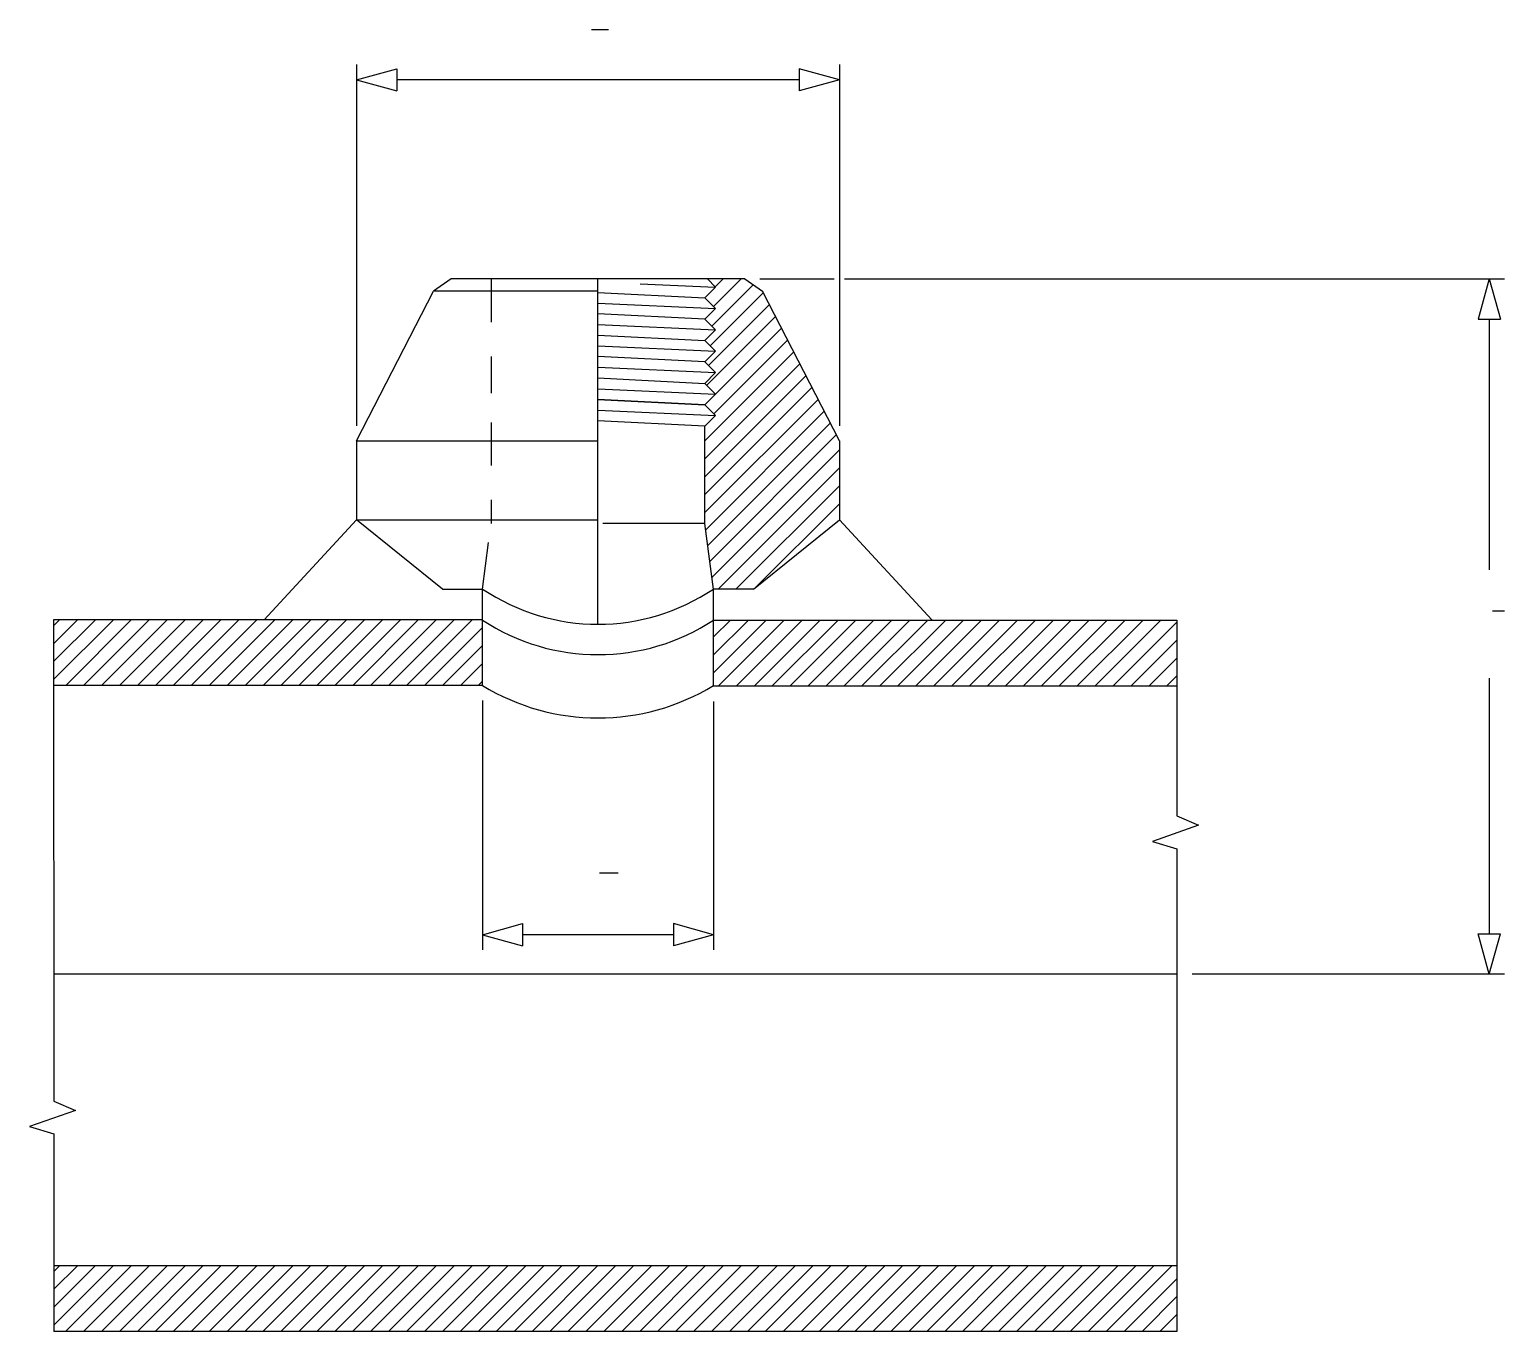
# Model space of a CAD drawing. Extents: x 493 to 1365, y 249 to 1018.
import ezdxf

# ---------------------------------------------------------------- set-up
doc = ezdxf.new("R2010")
doc.units = 0
doc.header["$MEASUREMENT"] = 0
doc.layers.add('-1', color=7, linetype='CONTINUOUS')
doc.layers.add('1', color=7, linetype='CONTINUOUS')

msp = doc.modelspace()

# ---------------------------------------------------------------- linework, layer by layer
at = {"layer": '-1', "color": 5, "linetype": 'Continuous'}
for p, q in [((825, 1018.38), (835, 1018.38)), ((1357.68, 674.77), (1364.68, 674.77)), ((829.64, 519.99), (840.64, 519.99))]:
    msp.add_line(p, q, dxfattribs=at)
at = {"layer": '-1', "color": 3, "linetype": 'Continuous'}
for p, q in [((686.06, 988.6), (709.77, 995.16)), ((709.77, 995.16), (709.77, 982.05)), ((971.44, 988.6), (947.72, 995.16)), ((947.72, 995.16), (947.72, 982.05)), ((686.06, 988.6), (709.77, 982.05)), ((971.44, 988.6), (947.72, 982.05)), ((760.41, 483.33), (784.12, 489.89)), ((784.12, 489.89), (784.12, 476.78)), ((897.11, 483.33), (873.4, 489.89)), ((873.4, 489.89), (873.4, 476.78)), ((760.41, 483.33), (784.12, 476.78)), ((897.11, 483.33), (873.4, 476.78))]:
    msp.add_line(p, q, dxfattribs=at)
at = {"layer": '1', "color": 3, "linetype": 'Continuous'}
for p, q in [((686.06, 997.6), (686.06, 784.21)), ((709.77, 995.16), (709.77, 982.05)), ((947.72, 995.16), (947.72, 982.05)), ((971.44, 997.6), (971.44, 784.21)), ((947.72, 988.6), (709.77, 988.6)), ((924.47, 870.92), (968.44, 870.92)), ((974.44, 870.92), (1364.68, 870.92)), ((1355.68, 870.92), (1349.12, 847.21)), ((1355.68, 870.92), (1362.23, 847.21)), ((1349.12, 847.21), (1362.23, 847.21)), ((1355.68, 847.21), (1355.68, 699.05)), ((1355.68, 635.05), (1355.68, 483.83)), ((760.41, 621.7), (760.41, 474.33)), ((897.11, 621.22), (897.11, 474.33)), ((784.12, 489.89), (784.12, 476.78)), ((873.4, 489.89), (873.4, 476.78)), ((873.4, 483.33), (784.12, 483.33)), ((1355.68, 460.12), (1349.12, 483.83)), ((1349.12, 483.83), (1362.23, 483.83)), ((1355.68, 460.12), (1362.23, 483.83)), ((1364.68, 460.12), (1179.99, 460.12))]:
    msp.add_line(p, q, dxfattribs=at)
at = {"layer": '1', "color": 7, "linetype": 'Continuous'}
for p, q in [((686.06, 775.21), (731.53, 863.79)), ((742.03, 870.92), (731.53, 863.79)), ((828.75, 863.79), (731.53, 863.79)), ((915.47, 870.92), (742.03, 870.92)), ((765.54, 870.73), (765.54, 845.34)), ((891.94, 859.8), (898.26, 866.12)), ((898.26, 866.12), (893.46, 870.92)), ((915.47, 870.92), (925.96, 863.79)), ((971.44, 775.21), (925.96, 863.79)), ((828.75, 862.96), (891.94, 859.8)), ((898.26, 853.48), (891.94, 859.8)), ((891.94, 847.16), (828.75, 850.32)), ((891.94, 847.16), (898.26, 853.48)), ((898.26, 840.84), (891.94, 847.16)), ((828.75, 837.68), (891.94, 834.52)), ((891.94, 834.52), (898.26, 840.84)), ((898.26, 828.2), (891.94, 834.52)), ((765.54, 825.03), (765.54, 803.45)), ((891.94, 821.88), (828.75, 825.04)), ((891.94, 821.88), (898.26, 828.2)), ((898.26, 815.56), (891.94, 821.88)), ((828.75, 812.4), (891.94, 809.24)), ((891.94, 809.24), (898.26, 815.56)), ((898.26, 802.92), (891.94, 809.24)), ((891.94, 796.6), (898.26, 802.92)), ((891.94, 796.6), (898.26, 802.92)), ((891.94, 796.6), (828.75, 799.76)), ((828.75, 799.76), (891.94, 796.6)), ((898.26, 790.28), (891.94, 796.6)), ((765.54, 786.15), (765.54, 760.76)), ((891.94, 783.96), (828.75, 787.12)), ((891.94, 783.96), (898.26, 790.28)), ((891.95, 726.38), (891.95, 783.96)), ((686.06, 775.21), (828.75, 775.21)), ((686.06, 775.21), (686.06, 728.54)), ((971.44, 775.21), (971.44, 728.54)), ((765.54, 740.45), (765.54, 726.38)), ((686.06, 728.54), (828.75, 728.54)), ((736.83, 687.52), (686.06, 728.54)), ((891.95, 726.38), (831.56, 726.38)), ((896.95, 687.68), (891.95, 726.38)), ((920.67, 687.52), (971.44, 728.54)), ((760.54, 687.68), (764.09, 715.14)), ((736.83, 687.52), (760.54, 687.68)), ((920.67, 687.52), (896.95, 687.68)), ((506.86, 669.49), (506.99, 385.05)), ((760.41, 669.49), (506.86, 669.49)), ((760.41, 630.7), (760.41, 669.49)), ((897.11, 669.31), (1170.99, 669.31)), ((897.11, 630.22), (897.11, 669.31)), ((1170.99, 669.31), (1170.99, 630.22)), ((760.43, 630.71), (506.88, 630.71)), ((1170.99, 630.22), (897.11, 630.22)), ((1170.99, 630.22), (1170.99, 553.56)), ((1170.99, 553.56), (1183.85, 548.05)), ((1183.85, 548.05), (1156.65, 538.45)), ((1156.65, 538.45), (1170.99, 534.15)), ((1170.99, 534.15), (1170.99, 248.82)), ((506.99, 385.05), (519.85, 379.54)), ((519.85, 379.54), (492.65, 369.94)), ((492.65, 369.94), (507.01, 365.63)), ((507.01, 365.63), (507.12, 248.82)), ((1170.99, 287.62), (506.86, 287.62)), ((1170.99, 248.82), (507.12, 248.82))]:
    msp.add_line(p, q, dxfattribs=at)
at = {"layer": '1', "color": 4, "linetype": 'Continuous'}
for p, q in [((828.75, 667.35), (828.75, 870.92)), ((853.69, 868.14), (898.26, 866.12)), ((896.07, 843.04), (920.52, 867.49)), ((897.08, 854.66), (913.35, 870.92)), ((898.1, 866.28), (902.74, 870.92)), ((828.75, 856.64), (898.26, 853.48)), ((894.03, 819.79), (930.06, 855.81)), ((895.05, 831.41), (926.46, 862.82)), ((893.02, 808.17), (933.66, 848.8)), ((828.75, 844), (898.26, 840.84)), ((892, 796.54), (937.25, 841.8)), ((828.75, 831.36), (898.26, 828.2)), ((897.3, 791.24), (940.85, 834.79)), ((891.95, 775.28), (944.45, 827.78)), ((891.95, 764.67), (948.05, 820.77)), ((828.75, 818.72), (898.26, 815.56)), ((891.95, 754.07), (951.65, 813.76)), ((828.75, 806.08), (898.26, 802.92)), ((891.95, 743.46), (955.24, 806.75)), ((891.95, 732.85), (958.84, 799.74)), ((828.75, 793.44), (898.26, 790.28)), ((892.43, 722.72), (962.44, 792.73)), ((893.64, 713.33), (966.04, 785.73)), ((894.85, 703.93), (969.64, 778.72)), ((896.07, 694.54), (971.44, 769.91)), ((899.79, 687.66), (971.44, 759.3)), ((910.33, 687.59), (971.44, 748.7)), ((921.68, 688.33), (971.44, 738.09)), ((686.06, 728.54), (631.29, 669.49)), ((971.44, 728.54), (1026.2, 669.49)), ((760.54, 669.21), (760.54, 687.68)), ((896.96, 669.2), (896.96, 687.67)), ((506.86, 665.96), (510.4, 669.49)), ((506.87, 655.36), (521, 669.49)), ((506.87, 644.76), (531.61, 669.49)), ((506.88, 634.16), (542.22, 669.49)), ((514.04, 630.71), (552.82, 669.49)), ((524.65, 630.71), (563.43, 669.49)), ((535.25, 630.71), (574.04, 669.49)), ((545.86, 630.71), (584.64, 669.49)), ((556.47, 630.71), (595.25, 669.49)), ((567.07, 630.71), (605.86, 669.49)), ((577.68, 630.71), (616.46, 669.49)), ((588.29, 630.71), (627.07, 669.49)), ((598.89, 630.71), (637.67, 669.49)), ((609.5, 630.71), (648.28, 669.49)), ((620.11, 630.71), (658.89, 669.49)), ((630.71, 630.71), (669.49, 669.49)), ((641.32, 630.71), (680.1, 669.49)), ((651.93, 630.71), (690.71, 669.49)), ((662.53, 630.71), (701.31, 669.49)), ((673.14, 630.71), (711.92, 669.49)), ((683.75, 630.71), (722.53, 669.49)), ((694.35, 630.71), (733.13, 669.49)), ((704.96, 630.71), (743.74, 669.49)), ((715.57, 630.71), (754.35, 669.49)), ((726.17, 630.71), (760.41, 664.95)), ((897.11, 659.38), (907.04, 669.31)), ((897.11, 648.77), (917.64, 669.31)), ((897.11, 638.16), (928.25, 669.31)), ((899.77, 630.22), (938.86, 669.31)), ((910.37, 630.22), (949.46, 669.31)), ((920.98, 630.22), (960.07, 669.31)), ((931.59, 630.22), (970.68, 669.31)), ((942.19, 630.22), (981.28, 669.31)), ((952.8, 630.22), (991.89, 669.31)), ((963.41, 630.22), (1002.5, 669.31)), ((974.01, 630.22), (1013.1, 669.31)), ((984.62, 630.22), (1023.71, 669.31)), ((995.22, 630.22), (1034.32, 669.31)), ((1005.83, 630.22), (1044.92, 669.31)), ((1016.44, 630.22), (1055.53, 669.31)), ((1027.04, 630.22), (1066.13, 669.31)), ((1037.65, 630.22), (1076.74, 669.31)), ((1048.26, 630.22), (1087.35, 669.31)), ((1058.86, 630.22), (1097.95, 669.31)), ((1069.47, 630.22), (1108.56, 669.31)), ((1080.08, 630.22), (1119.17, 669.31)), ((1090.68, 630.22), (1129.77, 669.31)), ((1101.29, 630.22), (1140.38, 669.31)), ((1111.9, 630.22), (1150.99, 669.31)), ((1122.5, 630.22), (1161.59, 669.31)), ((1133.11, 630.22), (1170.99, 668.1)), ((736.78, 630.71), (760.41, 654.34)), ((1143.72, 630.22), (1170.99, 657.49)), ((1154.32, 630.22), (1170.99, 646.88)), ((747.39, 630.71), (760.41, 643.74)), ((757.99, 630.71), (760.41, 633.13)), ((1164.93, 630.22), (1170.99, 636.28)), ((1170.99, 460.12), (506.86, 460.12)), ((507.09, 284.35), (510.35, 287.62)), ((507.1, 273.75), (520.96, 287.62)), ((507.11, 263.16), (531.57, 287.62)), ((507.12, 252.56), (542.17, 287.62)), ((513.99, 248.82), (552.78, 287.62)), ((524.59, 248.82), (563.39, 287.62)), ((535.2, 248.82), (573.99, 287.62)), ((545.81, 248.82), (584.6, 287.62)), ((556.41, 248.82), (595.21, 287.62)), ((567.02, 248.82), (605.81, 287.62)), ((577.63, 248.82), (616.42, 287.62)), ((588.23, 248.82), (627.03, 287.62)), ((598.84, 248.82), (637.63, 287.62)), ((609.45, 248.82), (648.24, 287.62)), ((620.05, 248.82), (658.85, 287.62)), ((630.66, 248.82), (669.45, 287.62)), ((641.27, 248.82), (680.06, 287.62)), ((651.87, 248.82), (690.67, 287.62)), ((662.48, 248.82), (701.27, 287.62)), ((673.09, 248.82), (711.88, 287.62)), ((683.69, 248.82), (722.49, 287.62)), ((694.3, 248.82), (733.09, 287.62)), ((704.91, 248.82), (743.7, 287.62)), ((715.51, 248.82), (754.31, 287.62)), ((726.12, 248.82), (764.91, 287.62)), ((736.73, 248.82), (775.52, 287.62)), ((747.33, 248.82), (786.13, 287.62)), ((757.94, 248.82), (796.73, 287.62)), ((768.55, 248.82), (807.34, 287.62)), ((779.15, 248.82), (817.95, 287.62)), ((789.76, 248.82), (828.55, 287.62)), ((800.37, 248.82), (839.16, 287.62)), ((810.97, 248.82), (849.77, 287.62)), ((821.58, 248.82), (860.37, 287.62)), ((832.19, 248.82), (870.98, 287.62)), ((842.79, 248.82), (881.58, 287.62)), ((853.4, 248.82), (892.19, 287.62)), ((864, 248.82), (902.8, 287.62)), ((874.61, 248.82), (913.4, 287.62)), ((885.22, 248.82), (924.01, 287.62)), ((895.82, 248.82), (934.62, 287.62)), ((906.43, 248.82), (945.22, 287.62)), ((917.04, 248.82), (955.83, 287.62)), ((927.64, 248.82), (966.44, 287.62)), ((938.25, 248.82), (977.04, 287.62)), ((948.86, 248.82), (987.65, 287.62)), ((959.46, 248.82), (998.26, 287.62)), ((970.07, 248.82), (1008.86, 287.62)), ((980.68, 248.82), (1019.47, 287.62)), ((991.28, 248.82), (1030.08, 287.62)), ((1001.89, 248.82), (1040.68, 287.62)), ((1012.5, 248.82), (1051.29, 287.62)), ((1023.1, 248.82), (1061.9, 287.62)), ((1033.71, 248.82), (1072.5, 287.62)), ((1044.32, 248.82), (1083.11, 287.62)), ((1054.92, 248.82), (1093.72, 287.62)), ((1065.53, 248.82), (1104.32, 287.62)), ((1076.14, 248.82), (1114.93, 287.62)), ((1086.74, 248.82), (1125.54, 287.62)), ((1097.35, 248.82), (1136.14, 287.62)), ((1107.96, 248.82), (1146.75, 287.62)), ((1118.56, 248.82), (1157.36, 287.62)), ((1129.17, 248.82), (1167.96, 287.62)), ((1139.78, 248.82), (1170.99, 280.04)), ((1150.38, 248.82), (1170.99, 269.43)), ((1160.99, 248.82), (1170.99, 258.82))]:
    msp.add_line(p, q, dxfattribs=at)
at = {"layer": '1', "color": 7, "linetype": 'Continuous'}
for centre, radius, start, end in [((828.76, 788.96), 122.11, 236.04181, 303.95342), ((828.76, 773.61), 124.71, 236.76415, 303.23585), ((828.76, 742.41), 130.96, 238.53939, 301.46061)]:
    msp.add_arc(centre, radius, start, end, dxfattribs=at)

doc.saveas('drawing.dxf')
